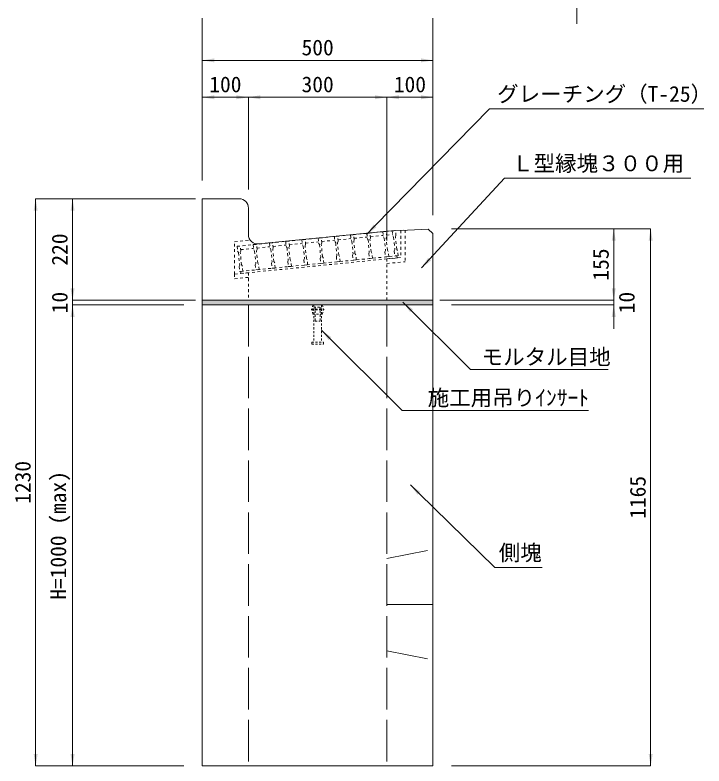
# Model space of a CAD drawing. Units: millimetres at full size. Extents: x 26939 to 38479, y -4931 to 4101.
# Drawn here: x 34938 to 36432, y -1008 to 620 of the extents above; entities that cross this region are included whole.
import ezdxf
from ezdxf.enums import TextEntityAlignment as Align

# ---------------------------------------------------------------- set-up
doc = ezdxf.new("R2010")
doc.units = ezdxf.units.MM
doc.header["$LTSCALE"] = 15
for name, pattern in [('DASHED', [7.5, 6, -1.5]), ('USER1', [0.8, 0.4, -0.4]), ('USER2', [0.54, 0.3, -0.24])]:
    doc.linetypes.add(name, pattern=pattern)
for name, color, linetype, lineweight in [('受枠', 3, 'DASHED', 9), ('寸法線', 7, 'Continuous', 9), ('補助線', 8, 'Continuous', 20), ('集水桝', 1, 'Continuous', 9), ('ｲﾝｻｰﾄ･ｱﾝｶｰ', 3, 'USER2', 5), ('ｸﾞﾚｰﾁﾝｸﾞ', 7, 'USER1', 9), ('ﾊｯﾁﾝｸﾞ', 8, 'USER1', 9)]:
    doc.layers.add(name, color=color, linetype=linetype, lineweight=lineweight)
doc.styles.add('ＭＳ ゴシック', font='')
doc.styles.get('ＭＳ ゴシック').set_extended_font_data('MS Gothic')

# ---------------------------------------------------------------- blocks, each defined once
blk = doc.blocks.new('filled_arrow')
at = {"color": 0, "linetype": 'Continuous', "lineweight": -2}
blk.add_solid([(7.5, 1.25), (0, 0), (7.5, -1.25)], dxfattribs=at)

msp = doc.modelspace()

# ---------------------------------------------------------------- hatches: boundary and pattern name
at = {"layer": 'ﾊｯﾁﾝｸﾞ'}
msp.add_hatch(color=256, dxfattribs=at).paths.add_polyline_path([(35344.25, 1.84), (35344.25, -8.16), (35844.25, -8.16), (35844.25, 1.84)])

# ---------------------------------------------------------------- linework, layer by layer
at = {"layer": '受枠', "linetype": 'USER1', "lineweight": 13}
for p, q in [((35774.25, 153.34), (35784.25, 153.84)), ((35774.25, 153.34), (35774.25, 94.54)), ((35784.25, 153.84), (35784.25, 85.49)), ((35744.25, 91.54), (35774.25, 94.54)), ((35744.25, 91.54), (35744.25, 81.49)), ((35744.25, 81.49), (35784.25, 85.49)), ((35414.25, 58.54), (35444.25, 61.54)), ((35414.25, 58.54), (35414.25, 48.49)), ((35414.25, 48.49), (35444.25, 51.49)), ((35444.25, 61.54), (35444.25, 51.49))]:
    msp.add_line(p, q, dxfattribs=at)
at = {"layer": '寸法線'}
for p, q in [((36156.11, 772.42), (36156.11, 601.42)), ((35344.25, 613.42), (35344.25, 522.03)), ((35844.25, 613.42), (35844.25, 522.03)), ((35344.25, 522.03), (35844.25, 522.03)), ((35344.25, 261.84), (35344.25, 522.03)), ((35344.25, 522.03), (35844.25, 522.03)), ((35844.25, 186.58), (35844.25, 522.03)), ((35344.25, 442.03), (35444.25, 442.03)), ((35344.25, 261.84), (35344.25, 442.03)), ((35444.25, 241.84), (35444.25, 442.03)), ((35444.25, 442.03), (35744.25, 442.03)), ((35444.25, 241.84), (35444.25, 442.03)), ((35744.25, 131.54), (35744.25, 442.03)), ((35744.25, 442.03), (35844.25, 442.03)), ((35744.25, 131.54), (35744.25, 442.03)), ((35844.25, 186.58), (35844.25, 442.03)), ((34983, 221.84), (34983, -1008.16)), ((35329.25, 221.84), (34983, 221.84)), ((35063, 1.84), (35063, 221.84)), ((35329.25, 221.84), (35063, 221.84)), ((35884.25, 156.84), (36236.11, 156.84)), ((35884.25, 156.84), (36316.11, 156.84)), ((36236.11, 156.84), (36236.11, 1.84)), ((36316.11, 156.84), (36316.11, -1008.16)), ((35063, -60.16), (35063, 53.84)), ((36236.11, 53.84), (36236.11, -60.16)), ((35329.25, 1.84), (35063, 1.84)), ((35329.25, 1.84), (35063, 1.84)), ((35859.25, 1.84), (36236.11, 1.84)), ((35859.25, 1.84), (36236.11, 1.84)), ((35304.25, -8.16), (35063, -8.16)), ((35063, -1008.16), (35063, -8.16)), ((35304.25, -8.16), (35063, -8.16)), ((35884.25, -8.16), (36236.11, -8.16)), ((35304.25, -1008.16), (34983, -1008.16)), ((35304.25, -1008.16), (35063, -1008.16)), ((35884.25, -1008.16), (36316.11, -1008.16))]:
    msp.add_line(p, q, dxfattribs=at)
for points in [[(35700.37, 144.45), (35718.54, 163.04), (35966.83, 417.12), (36431.66, 417.12)], [(35819.25, 71.84), (35836.9, 90.93), (35999.27, 266.58), (36403.1, 266.58)], [(35779.24, -2.15), (35925.44, -148.35), (35947.96, -148.35), (36224.05, -148.35)], [(35602.5, -62.94), (35777.1, -237.54), (35784.3, -237.54), (36181, -237.54)], [(35795.18, -398.55), (35813.77, -416.73), (35978.35, -577.72), (36080.78, -577.72)]]:
    msp.add_lwpolyline(points, dxfattribs=at)
at = {"layer": '補助線'}
msp.add_line((35844.25, -658.16), (35744.25, -658.16), dxfattribs=at)
at = {"layer": '集水桝', "lineweight": 20}
for p, q in [((35344.25, 221.84), (35344.25, 1.84)), ((35424.25, 221.84), (35344.25, 221.84)), ((35444.25, 143.94), (35444.25, 201.84)), ((35466.24, 124.04), (35744.25, 151.84)), ((35834, 156.33), (35744.25, 151.84)), ((35834, 156.33), (35844.25, 146.58)), ((35844.25, 146.58), (35844.25, 1.84)), ((35344.25, 1.84), (35344.25, -8.16)), ((35344.25, 1.84), (35844.25, 1.84)), ((35844.25, 1.84), (35844.25, -8.16)), ((35344.25, -8.16), (35344.25, -1008.16)), ((35344.25, -8.16), (35844.25, -8.16)), ((35844.25, -8.16), (35844.25, -1008.16)), ((35344.25, -1008.16), (35844.25, -1008.16))]:
    msp.add_line(p, q, dxfattribs=at)
at = {"layer": '集水桝', "linetype": 'USER1', "lineweight": 13}
for p, q in [((35414.25, 128.89), (35448.01, 132.27)), ((35414.25, 58.54), (35414.25, 128.89)), ((35744.25, 91.54), (35744.25, 1.84)), ((35444.25, 61.54), (35444.25, 1.84))]:
    msp.add_line(p, q, dxfattribs=at)
at = {"layer": '集水桝', "linetype": 'DASHED', "lineweight": 15}
for p, q in [((35444.25, -8.16), (35444.25, -1008.16)), ((35744.25, -8.16), (35744.25, -1008.16)), ((35744.25, -558.16), (35844.25, -538.16)), ((35744.25, -758.16), (35844.25, -778.16))]:
    msp.add_line(p, q, dxfattribs=at)
at = {"layer": '集水桝', "lineweight": 20}
for centre, start, end in [((35424.25, 201.84), 0, 90), ((35464.25, 143.94), 180, 275.71017)]:
    msp.add_arc(centre, 20, start, end, dxfattribs=at)
at = {"layer": 'ｲﾝｻｰﾄ･ｱﾝｶｰ'}
for p, q in [((35583.5, -8.16), (35582.25, -17.41)), ((35583.5, -8.16), (35605, -8.16)), ((35586, -8.16), (35586, -89.16)), ((35586, -13.16), (35602.5, -13.16)), ((35589, -13.16), (35589, -43.16)), ((35599.5, -13.16), (35599.5, -43.16)), ((35602.5, -8.16), (35602.5, -89.16)), ((35605, -8.16), (35606.25, -17.41)), ((35581, -17.41), (35581, -18.91)), ((35581, -17.41), (35607.5, -17.41)), ((35581, -18.16), (35607.5, -18.16)), ((35581, -18.91), (35607.5, -18.91)), ((35583.5, -28.16), (35582.25, -18.91)), ((35583.5, -28.16), (35605, -28.16)), ((35605, -28.16), (35606.25, -18.91)), ((35607.5, -17.41), (35607.5, -18.91)), ((35589, -43.16), (35599.5, -43.16)), ((35581.5, -89.16), (35581.5, -93.16)), ((35581.5, -89.16), (35607, -89.16)), ((35581.5, -93.16), (35607, -93.16)), ((35607, -89.16), (35607, -93.16))]:
    msp.add_line(p, q, dxfattribs=at)
at = {"layer": 'ｸﾞﾚｰﾁﾝｸﾞ'}
for p, q in [((35419.67, 118.88), (35762.96, 153.21)), ((35700.68, 146.98), (35707.64, 147.68)), ((35700.68, 146.98), (35701.77, 136.03)), ((35708.74, 136.73), (35707.64, 147.68)), ((35735.8, 150.49), (35742.77, 151.19)), ((35735.8, 150.49), (35736.9, 139.55)), ((35743.86, 140.24), (35742.77, 151.19)), ((35755.99, 152.51), (35762.96, 153.21)), ((35755.99, 152.51), (35757.09, 141.57)), ((35764.05, 142.26), (35762.96, 153.21)), ((35560.17, 132.93), (35567.14, 133.63)), ((35560.17, 132.93), (35561.27, 121.98)), ((35568.23, 122.68), (35567.14, 133.63)), ((35595.3, 136.44), (35602.27, 137.14)), ((35595.3, 136.44), (35596.4, 125.5)), ((35603.36, 126.19), (35602.27, 137.14)), ((35603.06, 129.18), (35631.17, 131.99)), ((35630.43, 139.95), (35637.39, 140.65)), ((35630.43, 139.95), (35631.52, 129.01)), ((35638.49, 129.71), (35637.39, 140.65)), ((35638.19, 132.69), (35666.3, 135.5)), ((35665.55, 143.47), (35672.52, 144.16)), ((35665.55, 143.47), (35666.65, 132.52)), ((35666.65, 132.52), (35668.44, 129.69)), ((35672.42, 130.08), (35673.61, 133.22)), ((35673.61, 133.22), (35672.52, 144.16)), ((35673.31, 136.2), (35701.42, 139.01)), ((35701.77, 136.03), (35703.56, 133.2)), ((35703.56, 133.2), (35706.25, 106.33)), ((35707.54, 133.6), (35708.74, 136.73)), ((35710.23, 106.73), (35707.54, 133.6)), ((35708.44, 139.72), (35736.55, 142.53)), ((35736.9, 139.55), (35738.69, 136.71)), ((35738.69, 136.71), (35741.38, 109.84)), ((35742.67, 137.11), (35743.86, 140.24)), ((35745.36, 110.24), (35742.67, 137.11)), ((35743.57, 143.23), (35756.79, 144.55)), ((35757.09, 141.57), (35758.88, 138.73)), ((35758.88, 138.73), (35761.57, 111.86)), ((35762.86, 139.13), (35764.05, 142.26)), ((35765.55, 112.26), (35762.86, 139.13)), ((35419.67, 118.88), (35426.64, 119.58)), ((35419.67, 118.88), (35420.77, 107.93)), ((35427.73, 108.63), (35426.64, 119.58)), ((35427.43, 111.61), (35455.54, 114.43)), ((35454.8, 122.39), (35461.76, 123.09)), ((35454.8, 122.39), (35455.89, 111.45)), ((35462.86, 112.14), (35461.76, 123.09)), ((35462.56, 115.13), (35490.67, 117.94)), ((35489.92, 125.9), (35496.89, 126.6)), ((35489.92, 125.9), (35491.02, 114.96)), ((35491.02, 114.96), (35492.81, 112.12)), ((35496.79, 112.52), (35497.98, 115.66)), ((35497.98, 115.66), (35496.89, 126.6)), ((35497.68, 118.64), (35525.79, 121.45)), ((35525.05, 129.42), (35532.01, 130.11)), ((35525.05, 129.42), (35526.14, 118.47)), ((35526.14, 118.47), (35527.93, 115.64)), ((35527.93, 115.64), (35530.62, 88.77)), ((35531.91, 116.03), (35533.11, 119.17)), ((35534.6, 89.17), (35531.91, 116.03)), ((35533.11, 119.17), (35532.01, 130.11)), ((35532.81, 122.15), (35560.92, 124.96)), ((35561.27, 121.98), (35563.06, 119.15)), ((35563.06, 119.15), (35565.75, 92.28)), ((35567.04, 119.55), (35568.23, 122.68)), ((35569.73, 92.68), (35567.04, 119.55)), ((35567.94, 125.67), (35596.05, 128.48)), ((35596.4, 125.5), (35598.19, 122.66)), ((35598.19, 122.66), (35600.87, 95.79)), ((35602.17, 123.06), (35603.36, 126.19)), ((35604.85, 96.19), (35602.17, 123.06)), ((35631.52, 129.01), (35633.31, 126.17)), ((35633.31, 126.17), (35636, 99.31)), ((35637.29, 126.57), (35638.49, 129.71)), ((35639.98, 99.71), (35637.29, 126.57)), ((35668.44, 129.69), (35671.12, 102.82)), ((35675.1, 103.22), (35672.42, 130.08)), ((35420.77, 107.93), (35422.56, 105.1)), ((35422.56, 105.1), (35425.24, 78.23)), ((35426.54, 105.5), (35427.73, 108.63)), ((35429.22, 78.63), (35426.54, 105.5)), ((35427.63, 64.4), (35765.94, 98.23)), ((35455.89, 111.45), (35457.68, 108.61)), ((35457.68, 108.61), (35460.37, 81.74)), ((35461.66, 109.01), (35462.86, 112.14)), ((35464.35, 82.14), (35461.66, 109.01)), ((35492.81, 112.12), (35495.49, 85.26)), ((35499.47, 85.66), (35496.79, 112.52)), ((35636, 99.31), (35634.8, 96.17)), ((35641.77, 96.87), (35639.98, 99.71)), ((35671.12, 102.82), (35669.93, 99.69)), ((35669.93, 99.69), (35671.02, 88.74)), ((35676.9, 100.38), (35675.1, 103.22)), ((35677.99, 89.44), (35676.9, 100.38)), ((35706.25, 106.33), (35705.06, 103.2)), ((35705.06, 103.2), (35706.15, 92.25)), ((35712.02, 103.89), (35710.23, 106.73)), ((35713.12, 92.95), (35712.02, 103.89)), ((35741.38, 109.84), (35740.18, 106.71)), ((35740.18, 106.71), (35741.28, 95.77)), ((35747.15, 107.41), (35745.36, 110.24)), ((35748.24, 96.46), (35747.15, 107.41)), ((35761.57, 111.86), (35760.37, 108.73)), ((35760.37, 108.73), (35761.47, 97.79)), ((35761.47, 97.79), (35768.43, 98.48)), ((35767.34, 109.43), (35765.55, 112.26)), ((35765.94, 98.23), (35766.39, 93.75)), ((35768.43, 98.48), (35767.34, 109.43)), ((35428.08, 59.92), (35766.39, 93.75)), ((35460.37, 81.74), (35459.17, 78.61)), ((35466.14, 79.31), (35464.35, 82.14)), ((35495.49, 85.26), (35494.3, 82.12)), ((35494.3, 82.12), (35495.39, 71.18)), ((35501.27, 82.82), (35499.47, 85.66)), ((35502.36, 71.87), (35501.27, 82.82)), ((35530.62, 88.77), (35529.43, 85.64)), ((35529.43, 85.64), (35530.52, 74.69)), ((35536.39, 86.33), (35534.6, 89.17)), ((35537.49, 75.39), (35536.39, 86.33)), ((35565.75, 92.28), (35564.55, 89.15)), ((35564.55, 89.15), (35565.65, 78.2)), ((35571.52, 89.84), (35569.73, 92.68)), ((35572.61, 78.9), (35571.52, 89.84)), ((35600.87, 95.79), (35599.68, 92.66)), ((35599.68, 92.66), (35600.77, 81.72)), ((35600.77, 81.72), (35607.74, 82.41)), ((35606.64, 93.36), (35604.85, 96.19)), ((35607.74, 82.41), (35606.64, 93.36)), ((35634.8, 96.17), (35635.9, 85.23)), ((35635.9, 85.23), (35642.86, 85.92)), ((35642.86, 85.92), (35641.77, 96.87)), ((35671.02, 88.74), (35677.99, 89.44)), ((35706.15, 92.25), (35713.12, 92.95)), ((35741.28, 95.77), (35748.24, 96.46)), ((35425.24, 78.23), (35424.05, 75.1)), ((35424.05, 75.1), (35425.14, 64.15)), ((35431.01, 75.79), (35429.22, 78.63)), ((35432.11, 64.85), (35431.01, 75.79)), ((35459.17, 78.61), (35460.27, 67.66)), ((35460.27, 67.66), (35467.23, 68.36)), ((35467.23, 68.36), (35466.14, 79.31)), ((35495.39, 71.18), (35502.36, 71.87)), ((35530.52, 74.69), (35537.49, 75.39)), ((35565.65, 78.2), (35572.61, 78.9)), ((35425.14, 64.15), (35432.11, 64.85)), ((35427.63, 64.4), (35428.08, 59.92))]:
    msp.add_line(p, q, dxfattribs=at)

# ---------------------------------------------------------------- block references
at = {"layer": '寸法線', "xscale": 3.47, "yscale": 3.47}
for p in [(35344.25, 522.03), (35344.25, 522.03), (35344.25, 442.03), (35444.25, 442.03), (35744.25, 442.03)]:
    msp.add_blockref('filled_arrow', p, dxfattribs=at)
for p, rotation in [((35844.25, 522.03), 180), ((35844.25, 522.03), 180), ((35444.25, 442.03), 180), ((35744.25, 442.03), 180), ((35844.25, 442.03), 180), ((34983, 221.84), 270), ((35063, 221.84), 270), ((35700.37, 144.45), 45.7), ((36236.11, 156.84), 270), ((36316.11, 156.84), 270), ((35819.25, 71.84), 47.2), ((35063, 1.84), 90), ((35063, 1.84), 90), ((36236.11, 1.84), 90), ((36236.11, 1.84), 90), ((35779.24, -2.15), 315), ((35063, -8.16), 270), ((35063, -8.16), 270), ((36236.11, -8.16), 270), ((35602.5, -62.94), 315), ((35795.18, -398.55), 315.6), ((34983, -1008.16), 90), ((35063, -1008.16), 90), ((36316.11, -1008.16), 90)]:
    msp.add_blockref('filled_arrow', p, dxfattribs=dict(at, rotation=rotation))

# ---------------------------------------------------------------- texts
at = {"layer": '寸法線', "style": 'ＭＳ ゴシック'}
for s, p in [('500', (35594.25, 550.03)), ('500', (35594.25, 550.03)), ('100', (35394.25, 470.03)), ('300', (35594.25, 470.03)), ('100', (35794.25, 470.03))]:
    msp.add_text(s, height=34.18, dxfattribs=at).set_placement(p, align=Align.MIDDLE_CENTER)
for s, p in [('グレーチング（T-25）', (35983.27, 449.27)), ('Ｌ型縁塊３００用', (36015.71, 298.72)), ('側塊', (35986.84, -545.58))]:
    msp.add_text(s, height=34.18, dxfattribs=at).set_placement(p, align=Align.MIDDLE_LEFT)
for s, p in [('220', (35035, 111.84)), ('155', (36208.11, 79.34)), ('10', (35035, -3.16)), ('10', (36264.11, -3.16)), ('1230', (34955, -393.16)), ('H=1000 (max)', (35031.98, -508.16)), ('1165', (36288.11, -425.66))]:
    msp.add_text(s, height=34.18, rotation=90, dxfattribs=at).set_placement(p, align=Align.MIDDLE_CENTER)
for s, p in [('モルタル目地', (35949.76, -103.87)), ('\u3000施工用吊りｲﾝｻｰﾄ', (35786.1, -192.33))]:
    msp.add_text(s, height=34.18, dxfattribs=at).set_placement(p, align=Align.TOP_LEFT)

doc.saveas('drawing.dxf')
